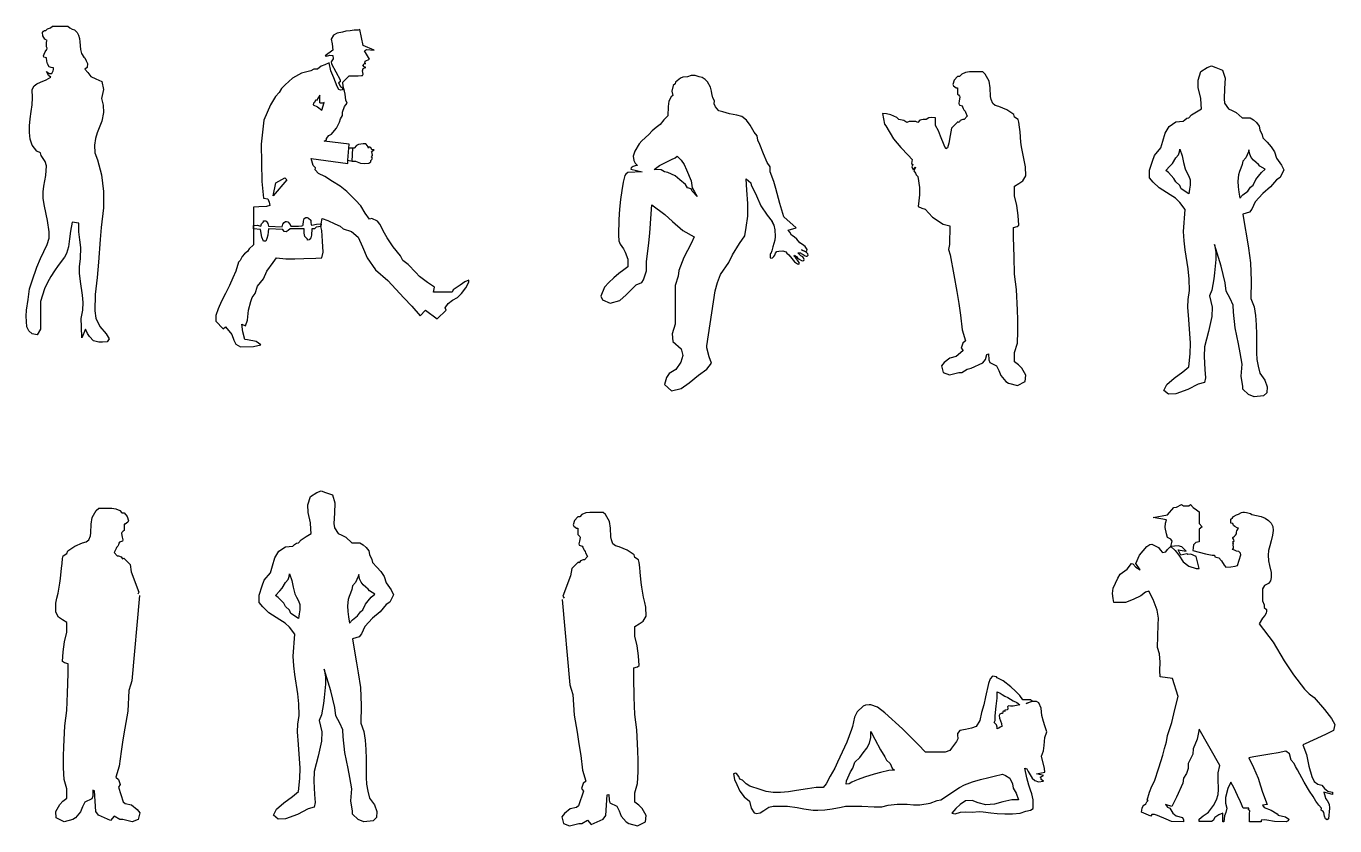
# Model space of a CAD drawing. Extents: x 320.78 to 327.94, y 155.05 to 159.43.
import ezdxf

# ---------------------------------------------------------------- set-up
doc = ezdxf.new("R2010")
doc.units = 0
doc.header["$LTSCALE"] = 0.5
doc.header["$MEASUREMENT"] = 0
doc.layers.get('0').update_dxf_attribs({"linetype": 'CONTINUOUS'})
doc.layers.add('3', color=7, linetype='CONTINUOUS')

# ---------------------------------------------------------------- blocks, each defined once
blk = doc.blocks.new('PES-04')
for p, q in [((-0.6121, 1.0164), (-0.6147, 1.0874)), ((-0.5889, 1.0219), (-0.5942, 1.0879))]:
    blk.add_line(p, q)
for points in [[(0.1342, 0.1706), (0.1342, 0.1394), (0.0952, 0.0987), (0.0822, 0.1082), (0.0476, 0.0667), (0.0364, 0.0355), (0.0261, 0.0139), (0, 0), (-0.0718, 0.0009), (-0.1125, 0.0104), (-0.0866, 0.0286), (-0.039, 0.0381), (-0.0242, 0.039), (-0.0139, 0.0822), (-0.0069, 0.1229), (-0.0268, 0.1152), (-0.039, 0.1463), (-0.0442, 0.2), (-0.0571, 0.2476), (-0.0649, 0.2692), (-0.0814, 0.2909), (-0.0935, 0.3316), (-0.1255, 0.3723), (-0.1454, 0.4139), (-0.1783, 0.4614), (-0.1974, 0.4865), (-0.2492, 0.4805), (-0.2987, 0.4805), (-0.3463, 0.4822), (-0.4137, 0.4848), (-0.445, 0.4865), (-0.4527, 0.5169), (-0.4502, 0.5783), (-0.4459, 0.6363), (-0.4407, 0.6581), (-0.4415, 0.6728), (-0.4475, 0.7013), (-0.4778, 0.6909), (-0.516, 0.6728), (-0.5463, 0.6597), (-0.5619, 0.645), (-0.6078, 0.6311), (-0.645, 0.5991), (-0.6675, 0.5463), (-0.6943, 0.4866), (-0.7402, 0.4216), (-0.8069, 0.3627), (-0.851, 0.3151), (-0.8943, 0.2675), (-0.9385, 0.2216), (-0.9844, 0.1697), (-1.0129, 0.2009), (-1.077, 0.1532), (-1.1273, 0.2009), (-1.1211, 0.2121), (-1.1367, 0.2364), (-1.161, 0.2554), (-1.1878, 0.2692), (-1.2112, 0.2918), (-1.2337, 0.323), (-1.2501, 0.3541), (-1.251, 0.3636), (-1.2285, 0.355), (-1.2025, 0.3376), (-1.1644, 0.3117), (-1.1592, 0.2987), (-1.0927, 0.2987), (-1.0571, 0.2987), (-1.0632, 0.3264), (-1.0242, 0.3524), (-0.981, 0.3853), (-0.9601, 0.4069), (-0.9177, 0.4493), (-0.8883, 0.4718), (-0.8761, 0.4969), (-0.8364, 0.5463), (-0.8034, 0.5965), (-0.7887, 0.6216), (-0.7637, 0.6701), (-0.7497, 0.6865), (-0.7203, 0.7013), (-0.7064, 0.6978), (-0.6831, 0.7316), (-0.6588, 0.7705), (-0.6303, 0.8025), (-0.5818, 0.8502), (-0.5454, 0.8796), (-0.5047, 0.9047), (-0.4614, 0.9315), (-0.4268, 0.9489), (-0.4094, 0.9679), (-0.4104, 0.9792), (-0.3974, 0.9913), (-0.387, 1.0302), (-0.5878, 1.0034), (-0.5889, 1.0219), (-0.6121, 1.0164), (-0.6303, 1.0155), (-0.658, 1.0044), (-0.6813, 1.0034), (-0.7039, 1.0052), (-0.7134, 1.0121), (-0.7134, 1.0198), (-0.7203, 1.025), (-0.7229, 1.0328), (-0.7168, 1.0398), (-0.7229, 1.0476), (-0.7219, 1.0597), (-0.7168, 1.0675), (-0.7219, 1.0709), (-0.7316, 1.0779), (-0.7194, 1.0779), (-0.7134, 1.0909), (-0.7039, 1.0934), (-0.7013, 1.0874), (-0.6952, 1.1004), (-0.6865, 1.1099), (-0.6718, 1.1099), (-0.6467, 1.1073), (-0.6355, 1.1021), (-0.6224, 1.0874), (-0.6147, 1.0874), (-0.5942, 1.0879), (-0.5948, 1.1082), (-0.4588, 1.1255), (-0.4718, 1.1333), (-0.4718, 1.1394), (-0.4848, 1.1558), (-0.4987, 1.1644), (-0.5142, 1.1835), (-0.5255, 1.1973), (-0.5427, 1.2302), (-0.5472, 1.2476), (-0.5584, 1.2666), (-0.5584, 1.2839), (-0.5705, 1.3159), (-0.5835, 1.3332), (-0.5775, 1.3506), (-0.5731, 1.3835), (-0.5697, 1.3991), (-0.5619, 1.4242), (-0.561, 1.4484), (-0.5948, 1.4822), (-0.6155, 1.4822), (-0.645, 1.483), (-0.6632, 1.4848), (-0.6692, 1.4856), (-0.6718, 1.4917), (-0.6675, 1.5107), (-0.6727, 1.5228), (-0.6796, 1.5263), (-0.6874, 1.529), (-0.6744, 1.5332), (-0.6701, 1.541), (-0.6727, 1.5376), (-0.6761, 1.548), (-0.6874, 1.5505), (-0.6813, 1.5531), (-0.6831, 1.5627), (-0.7064, 1.5739), (-0.6796, 1.6207), (-0.6909, 1.6267), (-0.7316, 1.6241), (-0.6727, 1.6484), (-0.6536, 1.7368), (-0.645, 1.7333), (-0.6233, 1.7324), (-0.6017, 1.7298), (-0.5774, 1.7272), (-0.5584, 1.722), (-0.529, 1.7159), (-0.5099, 1.7064), (-0.4961, 1.6839), (-0.5021, 1.6589), (-0.5056, 1.6241), (-0.4632, 1.5921), (-0.4718, 1.5912), (-0.4891, 1.5956), (-0.5065, 1.5947), (-0.5081, 1.5765), (-0.4969, 1.5593), (-0.4995, 1.548), (-0.5454, 1.4605), (-0.5463, 1.4501), (-0.5368, 1.4449), (-0.5472, 1.4242), (-0.5584, 1.4172), (-0.5584, 1.406), (-0.5472, 1.4042), (-0.5385, 1.4077), (-0.5298, 1.4242), (-0.5108, 1.4727), (-0.4952, 1.5107), (-0.4857, 1.554), (-0.4614, 1.5436), (-0.4424, 1.5358), (-0.4224, 1.5202), (-0.4017, 1.5194), (-0.3853, 1.5107), (-0.335, 1.4969), (-0.2857, 1.47), (-0.2441, 1.4345), (-0.2251, 1.4138), (-0.2121, 1.3921), (-0.1913, 1.3705), (-0.1645, 1.3246), (-0.129, 1.2406), (-0.1134, 1.1082), (-0.1169, 0.9047), (-0.1255, 0.8129), (-0.1498, 0.8095), (-0.1576, 0.7922), (-0.1602, 0.7731), (-0.142, 0.7679), (-0.1004, 0.7662), (-0.0718, 0.7645), (-0.0718, 0.6632), (-0.0718, 0.645), (-0.0718, 0.5584), (-0.0476, 0.5359), (-0.039, 0.5213), (-0.0216, 0.5083), (-0.0095, 0.4936), (0.0017, 0.4718), (0.0104, 0.4632), (0.0261, 0.4139), (0.0424, 0.3775), (0.0607, 0.3359), (0.0822, 0.2918), (0.103, 0.2486), (0.1212, 0.2078), (0.1342, 0.1706)], [(-0.445, 1.2952), (-0.4588, 1.3376), (-0.4511, 1.3342), (-0.4389, 1.3341), (-0.4346, 1.3358), (-0.4346, 1.3765), (-0.4172, 1.3471), (-0.4104, 1.3497), (-0.4052, 1.3376), (-0.4008, 1.3342), (-0.3974, 1.3247), (-0.4225, 1.3125)], [(-0.1801, 0.8268), (-0.1939, 0.8978), (-0.2428, 0.9246), (-0.2532, 0.9142)], [(-0.0718, 0.6632), (-0.0909, 0.6649), (-0.1125, 0.6597), (-0.1151, 0.6728), (-0.1255, 0.6831), (-0.1264, 0.6891), (-0.1385, 0.69), (-0.1454, 0.6839), (-0.1498, 0.6744), (-0.1532, 0.6597), (-0.2285, 0.6562), (-0.2328, 0.671), (-0.2389, 0.6796), (-0.2459, 0.6857), (-0.2528, 0.6857), (-0.2597, 0.6831), (-0.2718, 0.6692), (-0.2753, 0.6597), (-0.3176, 0.6598), (-0.3359, 0.6614), (-0.342, 0.6632), (-0.3428, 0.6666), (-0.3446, 0.6883), (-0.3498, 0.7013), (-0.3575, 0.7082), (-0.3645, 0.7082), (-0.3731, 0.703), (-0.3853, 0.6935), (-0.3853, 0.6813), (-0.387, 0.6666), (-0.3905, 0.6658), (-0.4172, 0.6701), (-0.4415, 0.6728), (-0.4407, 0.6581), (-0.4147, 0.6554), (-0.406, 0.645), (-0.3905, 0.645), (-0.3887, 0.6112), (-0.3853, 0.5965), (-0.3757, 0.5852), (-0.3671, 0.5835), (-0.3671, 0.5888), (-0.3532, 0.6034), (-0.3498, 0.6225), (-0.3498, 0.645), (-0.2718, 0.645), (-0.2615, 0.6355), (-0.2502, 0.6294), (-0.2398, 0.6311), (-0.2355, 0.6355), (-0.2319, 0.6424), (-0.1532, 0.645), (-0.1524, 0.6295), (-0.1498, 0.6104), (-0.1454, 0.5922), (-0.1385, 0.5783), (-0.1255, 0.5783), (-0.1169, 0.6), (-0.1091, 0.6424), (-0.0718, 0.645)]]:
    blk.add_lwpolyline(points, close=True)
blk = doc.blocks.new('PES-08')
blk.add_lwpolyline([(0.2875, 1.2412), (0.2465, 0.7748), (0.2394, 0.7506), (0.2298, 0.7212), (0.2231, 0.6077), (0.2067, 0.5159), (0.1963, 0.4519), (0.1868, 0.3879), (0.1771, 0.3073), (0.1582, 0.2467), (0.1738, 0.2346), (0.1824, 0.2061), (0.172, 0.193), (0.1989, 0.1121), (0.2093, 0.1025), (0.2448, 0.0947), (0.2751, 0.0705), (0.2906, 0.0515), (0.2811, 0.016), (0.2474, 0.003), (0.1963, 0.016), (0.1798, 0.016), (0.1495, 0.0341), (0.1288, 0.0105), (0.0638, 0.0391), (0.0491, 0.059), (0.0413, 0.1715), (0.0327, 0.1748), (0.0318, 0.1428), (0.0266, 0.1281), (-0.0106, 0.1099), (-0.0236, 0.0848), (-0.035, 0.0562), (-0.0627, 0.0242), (-0.0764, 0.0155), (-0.1249, 0.0026), (-0.1682, 0.0242), (-0.1708, 0.0588), (-0.1492, 0.0969), (-0.1319, 0.1152), (-0.1102, 0.1324), (-0.1102, 0.1826), (-0.1249, 0.2346), (-0.1275, 0.2986), (-0.1275, 0.3627), (-0.1266, 0.4138), (-0.1207, 0.5281), (-0.1102, 0.6112), (-0.1067, 0.7065), (-0.1033, 0.8147), (-0.1033, 0.8666), (-0.1233, 0.8735), (-0.1336, 0.8796), (-0.1293, 0.9332), (-0.1223, 0.9869), (-0.1102, 1.0406), (-0.1102, 1.0943), (-0.1337, 1.1081), (-0.1553, 1.122), (-0.1708, 1.1497), (-0.1699, 1.199), (-0.164, 1.2259), (-0.1578, 1.2536), (-0.1483, 1.3081), (-0.1448, 1.335), (-0.1396, 1.3903), (-0.1362, 1.4172), (-0.1336, 1.4432), (-0.1292, 1.4579), (-0.1102, 1.4717), (-0.105, 1.4856), (-0.0669, 1.5107), (-0.0236, 1.5297), (-0.0038, 1.535), (0.0101, 1.5453), (0.0188, 1.5687), (0.0223, 1.5843), (0.024, 1.631), (0.0292, 1.6682), (0.0508, 1.7073), (0.0647, 1.7185), (0.1365, 1.7185), (0.1582, 1.7151), (0.1798, 1.7073), (0.1911, 1.6934), (0.2031, 1.6934), (0.2205, 1.6743), (0.2274, 1.6502), (0.224, 1.6432), (0.2093, 1.6319), (0.2031, 1.6319), (0.2031, 1.5973), (0.198, 1.5938), (0.192, 1.5869), (0.1901, 1.5826), (0.191, 1.5695), (0.1928, 1.56), (0.1963, 1.5453), (0.1945, 1.5393), (0.1901, 1.5367), (0.178, 1.5332), (0.1755, 1.5271), (0.172, 1.5185), (0.1685, 1.5115), (0.1616, 1.5047), (0.1598, 1.4977), (0.1495, 1.477), (0.166, 1.4587), (0.1738, 1.4587), (0.1876, 1.4535), (0.1945, 1.4423), (0.2015, 1.4457), (0.2361, 1.4111), (0.2421, 1.3704), (0.2842, 1.26), (0.278, 1.248)])
blk = doc.blocks.new('PES-02')
for points in [[(0.0449, 1.4355), (0.0477, 1.4181), (0.0725, 1.3942), (0.0945, 1.3693), (0.112, 1.3427), (0.123, 1.3078), (0.1496, 1.2692), (0.1626, 1.2426), (0.1423, 1.2022), (0.123, 1.1884), (0.0908, 1.1498), (0.0478, 1.114), (0.0054, 1.0681), (-0.0119, 1.0278), (-0.024, 1.0121), (-0.0607, 1.0002), (-0.0515, 0.9442), (-0.0387, 0.8706), (-0.0303, 0.8146), (-0.0184, 0.7339), (-0.0148, 0.6355), (-0.0166, 0.5391), (-0.0001, 0.4942), (0.0082, 0.4455), (0.011, 0.3958), (0.0128, 0.3445), (0.0128, 0.2415), (0.0155, 0.2048), (0.0229, 0.1681), (0.0311, 0.1296), (0.0587, 0.0918), (0.0725, 0.0551), (0.0697, 0.0231), (0.0523, 0.0056), (0, 0), (-0.0304, 0.0129), (-0.0607, 0.0422), (-0.0607, 0.0579), (-0.0699, 0.1148), (-0.0643, 0.1791), (-0.0763, 0.2415), (-0.0855, 0.2911), (-0.1038, 0.3784), (-0.1131, 0.4639), (-0.1148, 0.5033), (-0.1305, 0.5391), (-0.1525, 0.5787), (-0.1589, 0.6245), (-0.1792, 0.7164), (-0.2159, 0.8348), (-0.2086, 0.7926), (-0.2095, 0.7522), (-0.2158, 0.6797), (-0.2196, 0.6475), (-0.2306, 0.585), (-0.2444, 0.5538), (-0.2296, 0.4913), (-0.2306, 0.4408), (-0.249, 0.3591), (-0.2709, 0.2746), (-0.2738, 0.2213), (-0.2692, 0.1497), (-0.2663, 0.1057), (-0.271, 0.0799), (-0.305, 0.0707), (-0.3628, 0.0404), (-0.4281, 0.0165), (-0.4685, 0.0147), (-0.4942, 0.0358), (-0.4777, 0.069), (-0.4373, 0.1029), (-0.3895, 0.1378), (-0.3564, 0.1654), (-0.35, 0.236), (-0.3482, 0.2939), (-0.3574, 0.4234), (-0.3628, 0.4923), (-0.361, 0.5345), (-0.3527, 0.5823), (-0.3546, 0.6456), (-0.361, 0.7007), (-0.3765, 0.8054), (-0.3821, 0.8542), (-0.3857, 0.9065), (-0.3776, 1.0259), (-0.3776, 1.0259), (-0.4069, 1.0654), (-0.4308, 1.0874), (-0.4592, 1.1059), (-0.5199, 1.1443), (-0.5521, 1.1756), (-0.5723, 1.1994), (-0.5723, 1.2408), (-0.5566, 1.2913), (-0.5446, 1.3216), (-0.5107, 1.363), (-0.4988, 1.4006), (-0.4868, 1.4447), (-0.4648, 1.4814), (-0.4281, 1.5053), (-0.3886, 1.5089), (-0.3794, 1.5172), (-0.3684, 1.5255), (-0.3563, 1.5273), (-0.3417, 1.5438), (-0.315, 1.5613), (-0.2884, 1.5778), (-0.2893, 1.6017), (-0.2921, 1.6357), (-0.305, 1.6926), (-0.3067, 1.734), (-0.2921, 1.7809), (-0.2562, 1.8028), (-0.2333, 1.812), (-0.2095, 1.8028), (-0.1718, 1.7891), (-0.1589, 1.7451), (-0.1608, 1.689), (-0.1636, 1.6329), (-0.1608, 1.609), (-0.1405, 1.5778), (-0.1204, 1.5686), (-0.0984, 1.5576), (-0.0643, 1.5273), (-0.0414, 1.5273), (-0.0212, 1.5273), (-0.0028, 1.5163), (0.0137, 1.5016), (0.0275, 1.4824), (0.0311, 1.4621)], [(-0.4069, 1.3574), (-0.3941, 1.3207), (-0.3867, 1.284), (-0.3765, 1.2481), (-0.3683, 1.2297), (-0.3563, 1.2095), (-0.35, 1.1884), (-0.35, 1.1599), (-0.3537, 1.1371), (-0.3563, 1.1122), (-0.3996, 1.1397), (-0.4069, 1.1581), (-0.4281, 1.1774), (-0.4382, 1.1958), (-0.4684, 1.2279), (-0.4832, 1.2389), (-0.4601, 1.2637), (-0.4464, 1.2784), (-0.4281, 1.3096), (-0.4143, 1.3262), (-0.4087, 1.3418)], [(-0.0276, 1.3528), (-0.0304, 1.3418), (-0.0451, 1.3096), (-0.0607, 1.2913), (-0.0643, 1.272), (-0.0726, 1.2518), (-0.08, 1.2334), (-0.0855, 1.2169), (-0.0892, 1.1811), (-0.0873, 1.1508), (-0.0827, 1.1214), (-0.0782, 1.0874), (-0.0607, 1.1059), (-0.0332, 1.1269), (-0.0184, 1.148), (-0.0046, 1.1599), (0.0091, 1.1903), (0.0238, 1.2095), (0.0403, 1.2288), (0.0615, 1.2463), (0.0311, 1.2637), (0.0247, 1.2729), (0.0109, 1.2839), (-0.0028, 1.2968), (-0.0148, 1.3115), (-0.0231, 1.3299)]]:
    blk.add_lwpolyline(points, close=True)
blk = doc.blocks.new('PES-05')
for points in [[(0.121, 0.1663), (0.1116, 0.1862), (0.121, 0.1663), (0.1263, 0.1403), (0.128, 0.104), (0.1254, 0.084), (0.1151, 0.0477), (0.109, 0.0243), (0.1037, 0.0113), (0.1003, 0.0078), (0.1003, -0.0112), (0.1038, -0.0147), (0.1125, -0.0129), (0.1211, -0.0059), (0.1254, 0.0009), (0.1306, 0.0128), (0.1375, 0.0222), (0.148, 0.0234), (0.1705, 0.0243), (0.1869, 0.0199), (0.1921, 0.0122), (0.2024, 0.0026), (0.2197, -0.0173), (0.2337, -0.0346), (0.2511, -0.0468), (0.2568, -0.0474), (0.2611, -0.043), (0.2599, -0.0387), (0.2535, -0.0319), (0.2411, -0.0142), (0.2325, -0.0033), (0.2337, 0.0011), (0.2337, 0.0011), (0.2461, -0.0079), (0.2509, -0.0138), (0.2596, -0.0199), (0.2725, -0.0272), (0.2787, -0.0302), (0.2855, -0.0277), (0.2873, -0.0216), (0.2839, -0.0138), (0.2795, -0.0086), (0.2694, -0.0015), (0.2608, 0.0054), (0.2512, 0.014), (0.2694, 0.0132), (0.2699, 0.0104), (0.2808, 0.0051), (0.2924, -0.0017), (0.2969, -0.0043), (0.3038, -0.0042), (0.3081, 0.0009), (0.3081, 0.0009), (0.3063, 0.0088), (0.296, 0.0191), (0.2723, 0.0313), (0.296, 0.0191), (0.2986, 0.0217), (0.3012, 0.0243), (0.3028, 0.0329), (0.3028, 0.0329), (0.2924, 0.0485), (0.2768, 0.0603), (0.2639, 0.0684), (0.2639, 0.0684), (0.2475, 0.0893), (0.2319, 0.1022), (0.2181, 0.1109), (0.2077, 0.1273), (0.1999, 0.1386), (0.2436, 0.1508), (0.1748, 0.2105), (0.1531, 0.284), (0.1315, 0.3663), (0.121, 0.4052), (0.1003, 0.4572), (0.1003, 0.4841), (0.0839, 0.5091), (0.064, 0.5568), (0.0432, 0.6069), (0.0328, 0.6303), (0.0302, 0.6537), (0.0138, 0.6745), (-0.0096, 0.7134), (-0.0287, 0.7411), (-0.0538, 0.7602), (-0.0824, 0.7671), (-0.1213, 0.7757), (-0.1594, 0.7861), (-0.181, 0.7905), (-0.1992, 0.8138), (-0.2054, 0.8294), (-0.2035, 0.8467), (-0.214, 0.8623), (-0.2183, 0.8866), (-0.2209, 0.8995), (-0.2269, 0.9204), (-0.2434, 0.9506), (-0.2555, 0.9636), (-0.2711, 0.9732), (-0.2876, 0.9766), (-0.31, 0.9853), (-0.3247, 0.9853), (-0.3325, 0.9853), (-0.3524, 0.9766), (-0.3768, 0.9757), (-0.3897, 0.9697), (-0.4088, 0.9559), (-0.4174, 0.948), (-0.4191, 0.9386), (-0.4304, 0.9298), (-0.4373, 0.8987), (-0.4321, 0.8762), (-0.4416, 0.8684), (-0.4546, 0.845), (-0.4572, 0.8156), (-0.4598, 0.7636), (-0.4814, 0.742), (-0.5023, 0.7169), (-0.524, 0.6996), (-0.5455, 0.6814), (-0.5646, 0.6616), (-0.6018, 0.6268), (-0.6165, 0.6104), (-0.6399, 0.5706), (-0.6503, 0.5437), (-0.6468, 0.5195), (-0.6382, 0.5049), (-0.6252, 0.4918), (-0.6381, 0.49), (-0.6503, 0.4866), (-0.6599, 0.4797), (-0.6624, 0.4727), (-0.6009, 0.4572), (-0.6788, 0.4538), (-0.6902, 0.4451), (-0.6944, 0.4381), (-0.7048, 0.4009), (-0.7118, 0.3551), (-0.7187, 0.3065), (-0.7239, 0.2538), (-0.7273, 0.1974), (-0.729, 0.1109), (-0.7274, 0.0806), (-0.7213, 0.0607), (-0.7022, 0.0355), (-0.6927, 0.0182), (-0.6788, -0.0199), (-0.6788, -0.0389), (-0.6788, -0.0623), (-0.7013, -0.0796), (-0.7273, -0.0994), (-0.755, -0.122), (-0.7827, -0.1489), (-0.807, -0.174), (-0.827, -0.2233), (-0.8174, -0.2432), (-0.775, -0.2614), (-0.7221, -0.2466), (-0.6875, -0.2164), (-0.6658, -0.1939), (-0.6338, -0.1619), (-0.6018, -0.1489), (-0.5923, -0.1341), (-0.5758, -0.0839), (-0.5758, -0.0345), (-0.5637, 0.0694), (-0.5585, 0.1221), (-0.5542, 0.1749), (-0.5507, 0.2269), (-0.5481, 0.2772), (-0.4763, 0.2234), (-0.4347, 0.1862), (-0.3768, 0.1368), (-0.3162, 0.1013), (-0.3325, 0.065), (-0.3724, -0.0112), (-0.4001, -0.0822), (-0.4027, -0.1142), (-0.4191, -0.1644), (-0.4191, -0.2467), (-0.4191, -0.3004), (-0.4191, -0.3766), (-0.4356, -0.4285), (-0.433, -0.4708), (-0.3872, -0.5116), (-0.3768, -0.5471), (-0.3888, -0.5851), (-0.4156, -0.6242), (-0.4521, -0.6467), (-0.4677, -0.6683), (-0.4788, -0.7073), (-0.439, -0.7419), (-0.3871, -0.7289), (-0.3421, -0.6969), (-0.2927, -0.6553), (-0.246, -0.6224), (-0.2209, -0.5894), (-0.233, -0.5549), (-0.246, -0.5056), (-0.246, -0.4952), (-0.2009, -0.1948), (-0.188, -0.1489), (-0.1706, -0.1038), (-0.1256, -0.0389), (-0.1058, 0.0026), (-0.0668, 0.065), (-0.039, 0.1074), (-0.0313, 0.1524), (-0.0217, 0.2139), (-0.0218, 0.284), (-0.0278, 0.3576), (-0.0313, 0.42), (-0.0044, 0.3974), (-0.0036, 0.3836), (0.0138, 0.3541), (0.0258, 0.3256), (0.0501, 0.271), (0.0848, 0.22), (0.1116, 0.1862)], [(-0.5343, 0.4711), (-0.5057, 0.4918), (-0.472, 0.5091), (-0.439, 0.5247), (-0.4191, 0.5333), (-0.4087, 0.5429), (-0.3871, 0.5221), (-0.3706, 0.4971), (-0.3569, 0.4693), (-0.3325, 0.4078), (-0.3265, 0.3706), (-0.3136, 0.3481), (-0.2989, 0.3221), (-0.3273, 0.3524), (-0.3325, 0.3637), (-0.3516, 0.3706), (-0.3638, 0.3888), (-0.394, 0.4139), (-0.4191, 0.4356), (-0.4598, 0.4538), (-0.478, 0.4572), (-0.4954, 0.4675)]]:
    blk.add_lwpolyline(points, close=True)
blk = doc.blocks.new('PES-01')
blk.add_lwpolyline([(0.1792, 1.4579), (0.1602, 1.4717), (0.155, 1.4856), (0.1169, 1.5107), (0.0736, 1.5297), (0.0538, 1.535), (0.0399, 1.5453), (0.0312, 1.5687), (0.0277, 1.5843), (0.026, 1.631), (0.0208, 1.6682), (-0.0008, 1.7073), (-0.0147, 1.7185), (-0.0865, 1.7185), (-0.1082, 1.7151), (-0.1298, 1.7073), (-0.1411, 1.6934), (-0.1531, 1.6934), (-0.1705, 1.6743), (-0.1774, 1.6502), (-0.174, 1.6432), (-0.1593, 1.6319), (-0.1531, 1.6319), (-0.1531, 1.5973), (-0.148, 1.5938), (-0.142, 1.5869), (-0.1401, 1.5826), (-0.141, 1.5695), (-0.1428, 1.56), (-0.1463, 1.5453), (-0.1445, 1.5393), (-0.1401, 1.5367), (-0.128, 1.5332), (-0.1255, 1.5271), (-0.122, 1.5185), (-0.1185, 1.5115), (-0.1116, 1.5047), (-0.1098, 1.4977), (-0.0995, 1.477), (-0.116, 1.4587), (-0.1238, 1.4587), (-0.1376, 1.4535), (-0.1445, 1.4423), (-0.1515, 1.4457), (-0.1861, 1.4111), (-0.1921, 1.3704), (-0.2008, 1.3289), (-0.2077, 1.3038), (-0.2173, 1.2969), (-0.2251, 1.3176), (-0.2458, 1.3662), (-0.2571, 1.3964), (-0.2727, 1.425), (-0.2727, 1.4674), (-0.2952, 1.4701), (-0.309, 1.4683), (-0.3246, 1.4587), (-0.341, 1.4587), (-0.3593, 1.4544), (-0.3696, 1.4423), (-0.3809, 1.4467), (-0.4173, 1.4467), (-0.4302, 1.4423), (-0.4458, 1.4535), (-0.4744, 1.4587), (-0.4849, 1.47), (-0.5185, 1.483), (-0.5411, 1.489), (-0.5636, 1.4909), (-0.5532, 1.4336), (-0.5454, 1.4241), (-0.503, 1.3532), (-0.4631, 1.3055), (-0.4233, 1.2623), (-0.4008, 1.2397), (-0.4051, 1.2172), (-0.3973, 1.2121), (-0.4025, 1.199), (-0.3956, 1.1826), (-0.382, 1.1968), (-0.3922, 1.1774), (-0.3835, 1.1652), (-0.3783, 1.1557), (-0.3705, 1.1471), (-0.361, 1.0865), (-0.361, 1.0458), (-0.3644, 1.0138), (-0.3679, 0.9817), (-0.348, 0.9722), (-0.3298, 0.9679), (-0.289, 0.9229), (-0.232, 0.8856), (-0.1948, 0.8761), (-0.1965, 0.7748), (-0.2026, 0.7462), (-0.1929, 0.7168), (-0.1731, 0.6077), (-0.1567, 0.5159), (-0.1463, 0.4519), (-0.1368, 0.3879), (-0.1271, 0.3073), (-0.1082, 0.2467), (-0.1238, 0.2346), (-0.1324, 0.2061), (-0.122, 0.193), (-0.1489, 0.1696), (-0.1593, 0.1601), (-0.1948, 0.1523), (-0.2251, 0.1281), (-0.2406, 0.109), (-0.2311, 0.0735), (-0.1974, 0.0606), (-0.1463, 0.0735), (-0.1298, 0.0735), (-0.0995, 0.0917), (-0.0788, 0.0969), (-0.0138, 0.1255), (0.0009, 0.1454), (0.0087, 0.1715), (0.0173, 0.1748), (0.0182, 0.1428), (0.0234, 0.1281), (0.0606, 0.1099), (0.0736, 0.0848), (0.085, 0.0562), (0.1127, 0.0242), (0.1264, 0.0155), (0.1749, 0.0026), (0.2182, 0.0242), (0.2208, 0.0588), (0.1992, 0.0969), (0.1819, 0.1152), (0.1602, 0.1324), (0.1602, 0.1826), (0.1749, 0.2346), (0.1775, 0.2986), (0.1775, 0.3627), (0.1766, 0.4138), (0.1707, 0.5281), (0.1602, 0.6112), (0.1567, 0.7065), (0.1533, 0.8147), (0.1533, 0.8666), (0.1733, 0.8735), (0.1836, 0.8796), (0.1793, 0.9332), (0.1723, 0.9869), (0.1602, 1.0406), (0.1602, 1.0943), (0.1837, 1.1081), (0.2053, 1.122), (0.2208, 1.1497), (0.2199, 1.199), (0.214, 1.2259), (0.2078, 1.2536), (0.1983, 1.3081), (0.1948, 1.335), (0.1896, 1.3903), (0.1862, 1.4172), (0.1836, 1.4432)], close=True)
blk = doc.blocks.new('PES-07')
for points in [[(0.8415, 0.2193), (0.804, 0.2295), (0.8502, 0.2372), (0.8467, 0.2582), (0.832, 0.3249), (0.8415, 0.3552), (0.8451, 0.3838), (0.8485, 0.427), (0.8597, 0.4582), (0.8485, 0.492), (0.8415, 0.5153), (0.8337, 0.5482), (0.8295, 0.5872), (0.8165, 0.6175), (0.8034, 0.6244), (0.7802, 0.6244), (0.7476, 0.6141), (0.7792, 0.6262), (0.7705, 0.6339), (0.7281, 0.6331), (0.7117, 0.6582), (0.6892, 0.6807), (0.6632, 0.7041), (0.6216, 0.737), (0.5887, 0.7534), (0.5854, 0.7595), (0.5628, 0.763), (0.5506, 0.7491), (0.5403, 0.7231), (0.5247, 0.6495), (0.516, 0.6062), (0.5022, 0.5647), (0.4935, 0.5197), (0.4727, 0.4876), (0.4485, 0.479), (0.4147, 0.4704), (0.3833, 0.4654), (0.3705, 0.45), (0.3707, 0.4427), (0.3723, 0.4194), (0.3654, 0.4054), (0.3385, 0.369), (0.329, 0.356), (0.3039, 0.3465), (0.2424, 0.3465), (0.1957, 0.3465), (0.1559, 0.3898), (0.0693, 0.4746), (-0.0259, 0.5621), (-0.0675, 0.5933), (-0.1039, 0.6062), (-0.1134, 0.6062), (-0.1323, 0.6038), (-0.1445, 0.5993), (-0.1783, 0.5673), (-0.1922, 0.5396), (-0.2043, 0.4877), (-0.2095, 0.4704), (-0.2355, 0.4028), (-0.2597, 0.3465), (-0.2865, 0.292), (-0.3003, 0.2599), (-0.3255, 0.2158), (-0.348, 0.1734), (-0.3644, 0.1544), (-0.4034, 0.1535), (-0.4502, 0.1474), (-0.5108, 0.137), (-0.554, 0.1309), (-0.5973, 0.1266), (-0.638, 0.1266), (-0.677, 0.1327), (-0.7099, 0.1431), (-0.766, 0.1602), (-0.7869, 0.1734), (-0.806, 0.1933), (-0.8216, 0.2002), (-0.8268, 0.2132), (-0.8388, 0.2305), (-0.844, 0.2314), (-0.8562, 0.2279), (-0.8493, 0.1976), (-0.8371, 0.1699), (-0.8198, 0.1335), (-0.7965, 0.1025), (-0.767, 0.0799), (-0.7592, 0.0401), (-0.7419, 0.0158), (-0.7289, 0.0116), (-0.7099, 0.0159), (-0.69, 0.0271), (-0.6613, 0.0461), (-0.638, 0.0513), (-0.5601, 0.0513), (-0.5073, 0.0435), (-0.4709, 0.0374), (-0.4199, 0.0305), (-0.3939, 0.0297), (-0.3549, 0.0314), (-0.316, 0.0366), (-0.2665, 0.0462), (-0.2424, 0.0522), (-0.1532, 0.0522), (-0.0857, 0.0487), (-0.0433, 0.0488), (-0.0078, 0.0574), (0.0399, 0.0618), (0.0953, 0.0617), (0.1308, 0.0591), (0.1655, 0.0591), (0.2208, 0.0677), (0.2598, 0.0825), (0.2805, 0.0868), (0.2805, 0.0868), (0.3819, 0.1544), (0.4104, 0.169), (0.4529, 0.1847), (0.4978, 0.1977), (0.5429, 0.208), (0.5724, 0.2158), (0.6173, 0.2262), (0.6346, 0.2193), (0.6571, 0.2046), (0.6718, 0.1734), (0.6753, 0.1509), (0.6926, 0.1232), (0.7056, 0.0868), (0.6684, 0.0868), (0.62, 0.0747), (0.5741, 0.0618), (0.5265, 0.0582), (0.4848, 0.0703), (0.4519, 0.0833), (0.4156, 0.0807), (0.3853, 0.0608), (0.3619, 0.0392), (0.3397, 0.0141), (0.3577, 0.009), (0.3884, 0.0192), (0.4156, 0.021), (0.4511, 0.0185), (0.4901, 0.0227), (0.5117, 0.021), (0.5541, 0.0149), (0.5887, 0.0115), (0.6303, 0.0097), (0.6719, 0.0097), (0.7143, 0.0141), (0.7454, 0.0236), (0.7705, 0.0305), (0.7862, 0.0392), (0.7861, 0.0617), (0.7853, 0.0868), (0.7775, 0.1197), (0.7714, 0.1387), (0.7619, 0.1664), (0.7516, 0.2063), (0.7516, 0.2063), (0.7394, 0.2599), (0.7515, 0.2565), (0.7584, 0.2409), (0.7792, 0.2046), (0.7948, 0.1915), (0.8156, 0.1847), (0.8415, 0.1889), (0.8295, 0.1967), (0.8285, 0.2046), (0.8234, 0.2097)], [(0.7125, 0.6062), (0.6857, 0.6002), (0.6753, 0.5984), (0.6606, 0.5993), (0.6511, 0.6002), (0.6456, 0.5961), (0.6476, 0.5872), (0.6476, 0.5829), (0.6433, 0.5785), (0.6347, 0.5777), (0.6312, 0.5768), (0.6312, 0.5699), (0.6286, 0.5716), (0.6234, 0.5716), (0.62, 0.5699), (0.619, 0.5673), (0.6173, 0.5595), (0.6095, 0.5586), (0.6035, 0.5552), (0.6001, 0.5483), (0.6001, 0.5483), (0.6017, 0.5326), (0.6061, 0.5188), (0.6112, 0.5049), (0.6112, 0.5049), (0.6131, 0.4877), (0.6086, 0.4868), (0.6043, 0.4833), (0.5983, 0.4781), (0.5983, 0.4781), (0.5887, 0.4746), (0.5887, 0.4842), (0.5853, 0.4972), (0.5723, 0.5094), (0.5766, 0.5197), (0.5766, 0.5465), (0.5827, 0.5993), (0.5887, 0.6435), (0.5887, 0.6773), (0.6043, 0.6703), (0.6157, 0.6625), (0.6303, 0.6539), (0.6459, 0.6461), (0.6615, 0.6365), (0.6753, 0.6279), (0.6961, 0.6192), (0.7125, 0.6062)], [(-0.1039, 0.46), (-0.0813, 0.4185), (-0.051, 0.3604), (-0.0259, 0.3215), (-0.0173, 0.3032), (0.0026, 0.2843), (0.014, 0.2599), (0.026, 0.2496), (-0.0042, 0.247), (-0.051, 0.2366), (-0.0857, 0.2263), (-0.1385, 0.2097), (-0.1723, 0.1967), (-0.1904, 0.1898), (-0.2068, 0.1838), (-0.2225, 0.1734), (-0.2389, 0.1716), (-0.2363, 0.1898), (-0.2294, 0.2063), (-0.2155, 0.24), (-0.2025, 0.2599), (-0.1904, 0.2929), (-0.1645, 0.3188), (-0.1445, 0.3431), (-0.1255, 0.3699), (-0.1099, 0.3967), (-0.1039, 0.427)]]:
    blk.add_lwpolyline(points, close=True)
blk = doc.blocks.new('PES-03')
blk.add_lwpolyline([(-0.0771, 1.4951), (-0.0606, 1.477), (-0.045, 1.4552), (-0.0173, 1.4423), (0.0156, 1.4267), (0.026, 1.3835), (0.0147, 1.3341), (0.0225, 1.2969), (0.026, 1.2579), (0.0164, 1.2103), (-0.0087, 1.1462), (-0.019, 1.1151), (-0.0242, 1.0778), (-0.0216, 1.0372), (-0.0078, 0.9973), (0.0147, 0.916), (0.026, 0.8251), (0.026, 0.735), (0.013, 0.6277), (0.0069, 0.5627), (-0.0017, 0.4381), (-0.0095, 0.3541), (-0.0207, 0.2614), (-0.0225, 0.1714), (-0.0173, 0.1315), (0.0043, 0.0866), (0.0399, 0.0449), (0.0554, 0.0182), (0.0459, 0.0026), (0.02, 0), (0, 0), (-0.0303, 0.0078), (-0.0519, 0.0311), (-0.0623, 0.0476), (-0.0727, 0.071), (-0.0935, 0.0234), (-0.0961, 0.0848), (-0.097, 0.129), (-0.0874, 0.1749), (-0.0857, 0.2164), (-0.0892, 0.258), (-0.1013, 0.3316), (-0.1064, 0.3783), (-0.1065, 0.4129), (-0.1004, 0.458), (-0.0996, 0.5177), (-0.1039, 0.5601), (-0.1091, 0.6043), (-0.1099, 0.6519), (-0.1472, 0.6562), (-0.1558, 0.6077), (-0.1602, 0.5662), (-0.1672, 0.5211), (-0.1783, 0.4857), (-0.1879, 0.4658), (-0.2225, 0.419), (-0.2433, 0.3912), (-0.2632, 0.3593), (-0.2814, 0.3264), (-0.297, 0.2926), (-0.3195, 0.2234), (-0.3203, 0.071), (-0.3385, 0.0406), (-0.3662, 0.045), (-0.3844, 0.0614), (-0.3948, 0.0848), (-0.3982, 0.1428), (-0.3965, 0.1749), (-0.3879, 0.2338), (-0.3809, 0.2918), (-0.3646, 0.3359), (-0.3394, 0.4104), (-0.3203, 0.4588), (-0.284, 0.5342), (-0.2727, 0.5697), (-0.2728, 0.6043), (-0.2822, 0.6666), (-0.2883, 0.7004), (-0.2996, 0.7541), (-0.3056, 0.7887), (-0.3056, 0.8225), (-0.3014, 0.8544), (-0.29, 0.9125), (-0.2874, 0.9644), (-0.2935, 0.9887), (-0.3169, 1.0224), (-0.3203, 1.0372), (-0.3394, 1.0458), (-0.3646, 1.0778), (-0.3766, 1.1108), (-0.3809, 1.1471), (-0.3801, 1.1843), (-0.3766, 1.2232), (-0.3706, 1.2623), (-0.3663, 1.2995), (-0.3636, 1.3384), (-0.3646, 1.3835), (-0.3541, 1.4034), (-0.3402, 1.4138), (-0.3203, 1.4224), (-0.2883, 1.4363), (-0.2632, 1.451), (-0.2753, 1.4596), (-0.2874, 1.4813), (-0.2718, 1.47), (-0.258, 1.4709), (-0.2502, 1.4855), (-0.2485, 1.4925), (-0.2493, 1.5021), (-0.2615, 1.5038), (-0.2718, 1.5081), (-0.2814, 1.5245), (-0.2848, 1.5383), (-0.2874, 1.5566), (-0.3022, 1.5606), (-0.3037, 1.5683), (-0.2996, 1.5773), (-0.2935, 1.5895), (-0.2857, 1.6016), (-0.284, 1.6103), (-0.2866, 1.6163), (-0.2874, 1.6259), (-0.2874, 1.6432), (-0.284, 1.651), (-0.2952, 1.6588), (-0.3014, 1.6674), (-0.3073, 1.6769), (-0.3082, 1.6943), (-0.304, 1.702), (-0.2987, 1.7054), (-0.2909, 1.7055), (-0.2814, 1.715), (-0.2649, 1.7211), (-0.2545, 1.7298), (-0.1697, 1.7298), (-0.1584, 1.7202), (-0.1472, 1.7133), (-0.1342, 1.709), (-0.1195, 1.6951), (-0.1117, 1.6803), (-0.1065, 1.6622), (-0.1048, 1.6432), (-0.1004, 1.6025), (-0.0952, 1.5809), (-0.0831, 1.56), (-0.0762, 1.5566), (-0.0701, 1.5393), (-0.0623, 1.5246), (-0.0648, 1.5029)], close=True)
blk = doc.blocks.new('PES-06')
blk.add_lwpolyline([(0.0537, 1.0831), (0.1299, 0.9836), (0.1906, 0.8805), (0.2407, 0.8035), (0.3021, 0.7264), (0.3264, 0.7005), (0.3541, 0.6806), (0.4112, 0.6147), (0.4493, 0.5646), (0.4675, 0.532), (0.4606, 0.4988), (0.4173, 0.477), (0.348, 0.4459), (0.3056, 0.426), (0.2926, 0.4208), (0.3117, 0.3672), (0.3247, 0.3039), (0.3421, 0.2477), (0.355, 0.2209), (0.374, 0.2061), (0.3965, 0.2001), (0.4104, 0.1818), (0.4286, 0.168), (0.4372, 0.1646), (0.4546, 0.1611), (0.4546, 0.1481), (0.407, 0.1611), (0.4139, 0.1368), (0.4173, 0.1265), (0.4259, 0.1161), (0.4356, 0.0962), (0.4389, 0.0745), (0.432, 0.0157), (0.4259, 0.0105), (0.4173, 0.0157), (0.4113, 0.0295), (0.407, 0.0502), (0.4043, 0.0564), (0.3922, 0.0633), (0.3939, 0.0745), (0.3792, 0.09), (0.3637, 0.1125), (0.348, 0.1386), (0.329, 0.168), (0.2988, 0.2164), (0.2623, 0.2841), (0.2528, 0.3022), (0.2441, 0.3195), (0.2277, 0.3376), (0.219, 0.3724), (0.2, 0.3862), (0.1576, 0.3776), (0.1125, 0.3689), (0.0242, 0.3559), (-0.0042, 0.349), (0.0216, 0.2962), (0.0476, 0.2382), (0.0607, 0.1957), (0.071, 0.1611), (0.0979, 0.0936), (0.071, 0.0909), (0.0805, 0.0779), (0.1196, 0.0633), (0.1516, 0.0424), (0.1576, 0.0356), (0.1965, 0.0269), (0.2156, 0.0131), (0.2122, 0.0043), (0.2009, 0), (0.1369, 0.0009), (0.0953, 0.0087), (0.0848, 0.0105), (0.0649, 0.0087), (0.0649, 0), (0, 0), (0.0009, 0.0434), (0.0026, 0.0607), (-0.0061, 0.0659), (-0.0042, 0.0745), (-0.0345, 0.0745), (-0.0493, 0.1083), (-0.0658, 0.1428), (-0.084, 0.1828), (-0.1022, 0.2173), (-0.1186, 0.1819), (-0.1315, 0.1333), (-0.1315, 0.1014), (-0.1238, 0.0745), (-0.129, 0.0502), (-0.1358, 0.0321), (-0.1402, 0), (-0.1454, 0), (-0.1454, 0.046), (-0.1671, 0.0373), (-0.1887, 0.0226), (-0.1991, 0.0069), (-0.2078, 0.001), (-0.2753, 0.001), (-0.2753, 0.0131), (-0.2528, 0.0313), (-0.2312, 0.0476), (-0.2242, 0.0529), (-0.1974, 0.0884), (-0.1801, 0.1196), (-0.1714, 0.1481), (-0.1688, 0.1758), (-0.1706, 0.2346), (-0.1705, 0.2685), (-0.1628, 0.3083), (-0.2753, 0.5074), (-0.2856, 0.4511), (-0.3091, 0.3982), (-0.3099, 0.3706), (-0.335, 0.3178), (-0.3359, 0.291), (-0.3454, 0.2641), (-0.3619, 0.239), (-0.3653, 0.2113), (-0.3999, 0.1343), (-0.4242, 0.0841), (-0.4596, 0.0936), (-0.4485, 0.0805), (-0.4355, 0.0745), (-0.419, 0.0476), (-0.4008, 0.0313), (-0.3671, 0.0226), (-0.3619, 0.0105), (-0.3619, 0), (-0.4268, 0.001), (-0.4562, 0.0131), (-0.503, 0.0347), (-0.5194, 0.0399), (-0.535, 0.0399), (-0.5402, 0.0295), (-0.5913, 0.0529), (-0.587, 0.0745), (-0.58, 0.091), (-0.574, 0.0919), (-0.5678, 0.0978), (-0.5627, 0.1083), (-0.5548, 0.1159), (-0.5601, 0.1178), (-0.5471, 0.1611), (-0.535, 0.1949), (-0.5194, 0.2226), (-0.4961, 0.2944), (-0.4744, 0.3646), (-0.4648, 0.4009), (-0.4537, 0.4372), (-0.4485, 0.4728), (-0.4259, 0.5438), (-0.4086, 0.6148), (-0.3905, 0.6858), (-0.4215, 0.7845), (-0.4891, 0.794), (-0.4908, 0.8277), (-0.4891, 0.8728), (-0.4926, 0.9186), (-0.503, 0.9541), (-0.4995, 1.077), (-0.4987, 1.1134), (-0.5047, 1.1576), (-0.5264, 1.2165), (-0.5515, 1.2623), (-0.5688, 1.2571), (-0.5956, 1.2371), (-0.6371, 1.2156), (-0.6779, 1.2), (-0.7255, 1.2), (-0.7419, 1.2), (-0.7471, 1.2216), (-0.7506, 1.2501), (-0.7463, 1.2779), (-0.7212, 1.3325), (-0.7082, 1.3558), (-0.6692, 1.3818), (-0.6458, 1.413), (-0.6389, 1.4113), (-0.6216, 1.3931), (-0.599, 1.3784), (-0.6216, 1.413), (-0.6017, 1.4597), (-0.5619, 1.5073), (-0.5454, 1.5177), (-0.535, 1.5186), (-0.4977, 1.5013), (-0.4891, 1.4892), (-0.477, 1.4744), (-0.4571, 1.477), (-0.4485, 1.49), (-0.4355, 1.503), (-0.4303, 1.5073), (-0.4069, 1.4848), (-0.387, 1.4597), (-0.3627, 1.4234), (-0.3316, 1.3983), (-0.2917, 1.3861), (-0.2753, 1.3853), (-0.2926, 1.4511), (-0.3202, 1.4641), (-0.3376, 1.4632), (-0.3428, 1.4667), (-0.3766, 1.4597), (-0.3905, 1.4874), (-0.3463, 1.4805), (-0.3705, 1.5048), (-0.3905, 1.5099), (-0.4303, 1.5073), (-0.4233, 1.5358), (-0.4303, 1.5463), (-0.4485, 1.555), (-0.4537, 1.5757), (-0.4614, 1.6104), (-0.4596, 1.6337), (-0.4537, 1.6518), (-0.5264, 1.6658), (-0.4485, 1.6796), (-0.4147, 1.7195), (-0.3999, 1.7212), (-0.3714, 1.7359), (-0.3619, 1.7298), (-0.3324, 1.7298), (-0.3229, 1.7359), (-0.3091, 1.7195), (-0.2899, 1.7073), (-0.2753, 1.6969), (-0.2753, 1.6701), (-0.2753, 1.6329), (-0.2597, 1.6137), (-0.2753, 1.6008), (-0.2753, 1.5463), (-0.2753, 1.5316), (-0.2944, 1.5281), (-0.3056, 1.5151), (-0.3073, 1.4996), (-0.3108, 1.4848), (-0.2407, 1.4666), (-0.2035, 1.4597), (-0.1921, 1.4597), (-0.1887, 1.4493), (-0.168, 1.4449), (-0.1532, 1.4286), (-0.1384, 1.4043), (-0.129, 1.393), (-0.1022, 1.3948), (-0.0779, 1.3983), (-0.0648, 1.4034), (-0.0476, 1.4606), (-0.0493, 1.4709), (-0.0579, 1.4796), (-0.071, 1.4814), (-0.0822, 1.4857), (-0.0926, 1.4909), (-0.0874, 1.4978), (-0.0874, 1.5039), (-0.0883, 1.5143), (-0.0883, 1.5143), (-0.0865, 1.5203), (-0.0926, 1.522), (-0.0866, 1.5273), (-0.0926, 1.5316), (-0.0839, 1.5359), (-0.0859, 1.5436), (-0.0874, 1.5463), (-0.0909, 1.5515), (-0.0918, 1.5566), (-0.0822, 1.5636), (-0.0762, 1.568), (-0.071, 1.5757), (-0.0709, 1.5844), (-0.0692, 1.5922), (-0.0606, 1.6069), (-0.0667, 1.6086), (-0.0796, 1.6164), (-0.0865, 1.6216), (-0.0909, 1.6329), (-0.1022, 1.6337), (-0.1022, 1.6554), (-0.0926, 1.6632), (-0.0865, 1.67), (-0.0709, 1.6796), (-0.0606, 1.684), (-0.0442, 1.6918), (-0.0355, 1.6951), (-0.0276, 1.6951), (-0.0156, 1.6918), (-0.0009, 1.6883), (0.0061, 1.6865), (0.0139, 1.6814), (0.039, 1.677), (0.0649, 1.6701), (0.0866, 1.6615), (0.104, 1.6493), (0.1186, 1.6346), (0.1273, 1.6164), (0.1299, 1.5948), (0.1256, 1.5688), (0.1186, 1.5368), (0.1108, 1.5099), (0.104, 1.484), (0.1022, 1.4597), (0.1039, 1.4276), (0.1091, 1.4017), (0.1186, 1.3636), (0.1195, 1.3367), (0.1151, 1.3194), (0.1039, 1.3048), (0.0822, 1.2935), (0.071, 1.2753), (0.071, 1.2087), (0.0806, 1.1879), (0.0805, 1.1732), (0.0926, 1.1619), (0.0935, 1.1524), (0.0909, 1.1419), (0.084, 1.1289), (0.071, 1.1134), (0.0537, 1.0831)], close=True)

msp = doc.modelspace()

# ---------------------------------------------------------------- block references
at = {"layer": '3'}
for name, p in [('PES-03', (321.175, 157.7)), ('PES-05', (324.75, 158.175)), ('PES-01', (326.0291, 157.4606)), ('PES-02', (327.5, 157.4)), ('PES-02', (322.625, 155.075)), ('PES-08', (321.1094, 155.072)), ('PES-06', (327.475, 155.075)), ('PES-07', (325.5052, 155.1085))]:
    msp.add_blockref(name, p, dxfattribs=at)
at = {"layer": '3', "xscale": -1}
for name, p in [('PES-04', (321.95, 157.675)), ('PES-08', (324, 155.05))]:
    msp.add_blockref(name, p, dxfattribs=at)

doc.saveas('drawing.dxf')
